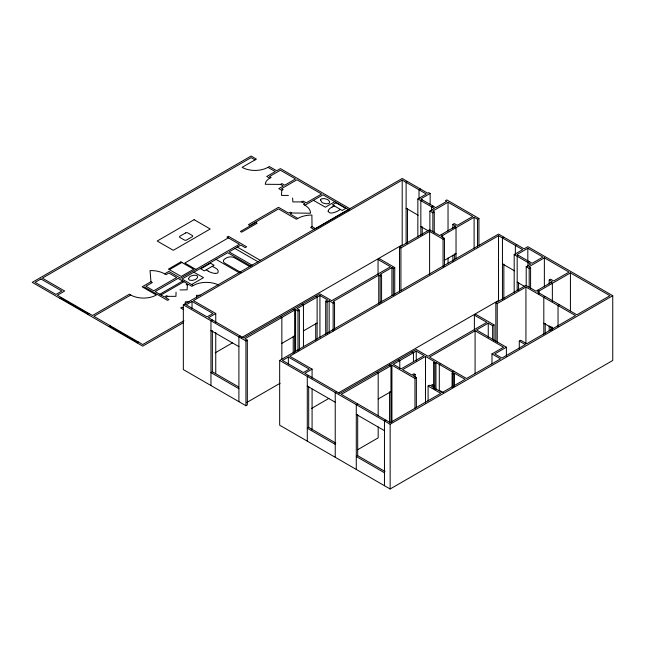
<?xml version="1.0" encoding="UTF-8"?>
<svg xmlns="http://www.w3.org/2000/svg" width="645" height="645" viewBox="0 0 645 645"><rect width="100%" height="100%" fill="white"/><g stroke="black" fill="none" stroke-linecap="round" stroke-linejoin="round"><path stroke-width="0.97" d="M176.053 292.185L175.948 296.345L167.773 296.345L166.603 295.66L164.394 296.942L155.139 291.596L178.076 278.358L187.348 283.711L186.187 284.381L187.364 285.066L188.525 284.389L191.879 286.332L193.282 285.517A18.568 10.723 0 0 1 218.526 284.977M328.208 211.262C329.385 214.648 334.553 212.431 336.94 211.455A13.98 8.071 0 0 0 337.964 210.963L340.407 209.431M185.236 304.537L185.341 301.771L189.17 301.812M187.364 285.066L187.115 289.831L179.971 289.928M292.604 197.999L292.87 201.909L301.787 201.909L303.182 201.095L306.262 202.869L321.613 194.008L296.942 179.77L281.591 188.63L283.171 189.541L281.768 190.348L281.462 195.395L288.42 195.435M334.803 201.627L325.378 207.214L313.446 200.329M183.599 322.556L142.73 346.147L32.25 282.365L251.107 156.009L256.428 159.081L242.125 167.337A18.245 10.538 0 0 0 267.933 167.337L269.336 166.523L276.657 170.756L280.398 168.595L349.735 208.625M59.864 298.304L61.267 297.498M269.755 178.189L271.158 177.383L269.57 176.464L280.398 170.216L295.547 178.955L284.719 185.212L281.905 183.583L280.502 184.397L265.313 184.293A15.198 8.772 0 0 1 269.755 178.189L266.772 176.464L275.254 171.562L267.933 167.337M87.817 314.446L89.22 313.631M169.409 269.658L181.866 262.467M150.954 281.736L150.051 270.586A19.334 11.167 0 0 1 164.628 273.843L166.031 274.649L168.845 273.029L176.674 277.543L153.736 290.79L145.907 286.267L152.357 282.542L150.954 281.736L142.142 286.823L156.332 295.015A18.076 10.441 0 0 1 130.766 295.015L93.864 316.316L142.73 344.527L183.93 320.742M164.628 273.843L168.845 271.408L180.64 278.221L239.44 244.278L226.959 237.07L228.362 236.264L246.624 246.801L245.221 247.615L240.835 245.084L229.072 251.881L252.139 265.192M228.362 237.884L184.817 263.023L195.887 269.417M143.545 287.63L144.504 287.081L167.547 300.377L168.95 299.57L165.563 297.619L167.773 296.345M301.787 201.909L304.859 203.683L303.545 204.441L304.948 205.247A18.947 10.941 0 0 1 310.495 213.197L291.548 212.987L289.944 213.906L297.788 218.437A20.116 11.618 0 0 1 311.898 215.035L312.019 226.653L315.51 228.669M304.948 205.247L323.016 194.814L349.638 210.189M159.758 294.289L182.712 281.035M160.968 294.967L183.914 281.728M108.86 326.596L110.263 325.789M297.788 218.437L296.394 219.244L278.511 208.924L249.825 225.492L248.422 224.678L278.511 207.311L288.549 213.1L290.145 212.173L291.548 212.987M191.597 284.542L203.53 277.656L193.847 272.214M312.019 226.653L310.616 227.459L314.107 229.475M299.377 349.961L299.377 310.108L297.974 310.914L295.595 309.544L244.947 338.778L247.333 340.157L247.333 404.923L245.93 405.729L183.341 369.593L183.341 304.827L402.198 178.472L427.748 193.218L428.748 192.637L430.151 193.452L430.151 204.409M315.599 228.717L348.671 209.633M192.025 301.433L186.139 304.827L207.061 316.905L212.947 313.51L192.025 301.433L192.025 308.407M417.855 236.796L417.855 198.934L426.345 194.032L402.198 180.092L193.427 300.618L215.753 313.51L215.753 322.476M407.519 181.543L406.116 182.35L406.116 243.133M137.038 342.866L138.441 342.052M420.419 188.993L419.016 189.799L419.016 198.765M215.753 313.51L208.464 317.711L243.552 337.972L319.928 293.87L331.732 300.683L390.523 266.74L378.051 259.54L378.051 274.48M430.151 193.452L420.661 198.934L435.802 207.674L446.63 201.425L445.413 200.724L446.816 199.91L478.937 218.453L478.937 245.358M212.358 319.96L210.955 320.775L210.955 385.533M422.249 199.845L420.846 200.66L420.846 235.53M432.997 206.053L431.594 206.86L431.594 210.85M429.876 231.023L429.876 211.092L434.399 208.48L417.855 198.934M452.871 228.354L452.871 224.371L454.274 223.557L457.345 225.339L472.696 216.47L448.033 202.232L432.682 211.092L434.262 212.003L434.262 232.934M429.876 211.092L432.86 212.818L434.262 212.003M240.303 336.101L238.9 336.908L238.9 401.674M215.18 352.831L232.571 342.785M241.27 337.762L402.198 244.858L402.198 180.092M378.051 259.54L379.454 258.726L394.74 267.554L394.74 294.459M399.513 291.983L399.513 247.14L429.602 229.773L439.632 235.562L455.942 226.145L452.871 224.371M399.513 247.14L400.916 247.954L429.602 231.394L443.067 239.166L444.469 238.36L444.469 266.256M325.701 334.086L325.701 301.199L327.757 300.014L319.928 295.491L296.998 308.729L299.377 310.108M183.341 304.827L245.93 340.963L247.333 340.157M325.701 301.199L327.096 302.013L329.16 300.82L333.142 303.118L334.545 302.311L334.545 329.208M478.937 218.453L477.534 219.268L474.099 217.284L441.035 236.376L444.469 238.36M381.574 302.062L381.574 275.157L380.171 275.963L378.76 275.149L333.134 301.497L334.545 302.311M394.74 267.554L393.337 268.36L391.926 267.546L380.155 274.343L381.574 275.157M238.61 386.936L212.358 371.778L210.955 372.584L238.9 388.717M281.849 343.382L294.636 336.005M303.448 330.917L317.114 323.024M444.308 260.387L456.031 253.622M279.672 360.442L498.529 234.087L524.079 248.841L527.82 246.68L612.75 295.708L612.75 360.474L390.152 488.991L279.672 425.208L279.672 360.442L390.152 424.233L612.75 295.708M288.355 357.048L282.47 360.442L303.392 372.52L309.278 369.125L288.355 357.048L288.355 364.022M514.186 292.411L514.186 254.549L522.676 249.647L498.529 235.707L289.758 356.233L312.083 369.125L312.083 378.091M503.85 237.158L502.447 237.965L502.447 299.748M516.75 244.608L515.347 245.414L515.347 254.388M246.664 402.553L280.14 383.235M312.083 369.125L304.795 373.334L339.883 393.587L416.259 349.485L428.062 356.298L486.854 322.355L474.381 315.155L474.381 330.095M527.82 248.293L516.992 254.549L532.133 263.289L542.961 257.041L527.82 248.293L527.82 261.249M308.689 375.575L307.286 376.39L307.286 441.156M518.58 255.46L517.177 256.275L517.177 290.153M529.327 261.668L527.924 262.475L527.924 266.466M526.207 285.646L526.207 266.716L530.73 264.103L514.186 254.549M549.201 283.969L549.201 279.986L550.604 279.18L553.676 280.954L569.027 272.093L544.364 257.847L529.013 266.716L530.593 267.627L530.593 288.549M526.207 266.716L529.19 268.433L530.593 267.627M336.634 391.717L335.231 392.523L335.231 457.289M311.511 408.446L328.902 398.4M338.472 392.878L498.529 300.473L498.529 235.707M474.381 315.155L475.784 314.341L494.038 324.887L494.038 340.826M495.844 341.616L495.844 302.763L525.933 285.388L535.963 291.177L552.281 281.76L549.201 279.986M495.844 302.763L497.247 303.569L525.933 287.009L575.477 315.615L526.731 343.753L520.684 340.27L519.281 341.076L519.281 349.05M416.372 407.543L416.372 377.647L414.969 378.462L391.926 365.159L341.286 394.393L390.152 422.612L440.793 393.369L428.095 386.041L428.095 400.988M416.259 351.106L393.329 364.352L401.158 368.867L424.088 355.629L416.259 351.106L416.259 361.071M433.609 388.371L433.609 362.466L434.77 361.797L425.49 356.435L402.561 369.682L411.808 375.019L414.017 373.745L415.195 374.423L415.195 377.414M570.43 272.9L537.366 291.992L576.88 314.8L609.944 295.708L570.43 272.9L570.43 310.761M491.982 353.92L503.584 347.22L475.091 330.772L429.465 357.112L466.529 378.51L500.552 358.87L491.982 353.92L491.982 363.885M494.038 324.887L492.635 325.693L488.257 323.161L476.494 329.958L506.39 347.22L506.39 356.193M335.787 443.034L308.689 427.393L307.286 428.199L335.231 444.332M357.685 403.867L356.282 404.673L356.282 469.439M545.21 296.523L543.808 297.329L543.808 334.191M415.195 374.423L412.985 375.696L416.372 377.647M433.609 362.466L434.786 363.143L435.947 362.474L453.306 372.496L452.145 373.165L452.145 387.113M378.18 398.997L390.967 391.62M440.704 363.603L439.301 364.409L439.301 390.314L443.405 392.684M559.441 304.73L558.038 305.545L558.038 326.467M428.095 386.041L429.497 385.234L430.368 385.734L432.577 384.46L433.754 385.138L433.754 388.129M453.838 371.181L452.435 371.988L452.435 386.936M433.754 385.138L431.545 386.411L442.196 392.563L465.126 379.325L454.475 373.173L453.314 373.842L452.145 373.165M506.39 347.22L494.788 353.92L501.955 358.056L525.328 344.567L519.281 341.076M385.855 420.137L384.46 420.943L384.46 485.709M357.588 449.75L378.18 437.858L378.18 426.893M385.009 471.455L357.685 455.676L356.282 456.491L384.46 472.753M331.965 207.053L334.384 205.948M200.071 295.233L196.354 295.354L196.66 297.909M215.462 273.343C219.558 274.101 218.695 269.271 215.809 268.304A13.98 8.071 0 0 0 214.946 267.715L212.294 266.304M454.628 226.903L456.031 227.717L456.031 258.605M550.959 282.518L552.362 283.332L552.362 301.263M406.116 208.254L418.162 215.212M502.447 263.878L514.492 270.827M441.228 234.643L442.631 235.449L442.631 237.441M537.559 290.258L538.962 291.064L538.962 294.056M420.846 226.564L428.288 230.862M517.177 282.179L524.619 286.477M543.808 323.234L553.015 328.547M255.025 159.887L251.107 157.622L42.344 278.156L64.661 291.04L57.373 295.249L92.461 315.51L129.363 294.201L130.766 295.015M280.502 184.397L283.316 186.018L278.793 188.63L281.768 190.348M237.368 247.083L260.644 260.524M234.957 248.478L258.234 261.918M315.711 296.305L317.114 297.119L317.114 338.964M412.042 351.92L413.445 352.734L413.445 361.7M250.986 266.151L227.669 252.687L182.043 279.027L193.282 285.517M249.72 266.587L234.53 257.815A5.547 3.201 0 0 0 226.677 257.815L225.032 258.774A5.547 3.201 0 0 0 225.032 263.305L241.061 272.561M302.045 304.198L303.448 305.012L303.448 346.857M398.376 359.813L399.779 360.628L399.779 368.593M216.067 259.387L239.384 272.851M293.233 309.286L294.636 310.092L294.636 352.936M389.564 364.901L390.967 365.715L390.967 422.507M280.454 316.663L281.849 317.477L281.849 359.321M376.785 372.286L378.18 373.092L378.18 415.936M182.954 307.657L182.075 307.149L180.673 307.963L183.212 309.423M210.955 330.49L238.9 346.623M307.286 386.105L335.231 402.238M356.282 414.388L384.46 430.658M60.566 297.901L88.518 314.034M109.561 326.193L137.74 342.455M208.182 271.174L206.271 269.779M552.362 327.168L552.362 330.159M550.959 326.362L550.959 330.345M549.201 325.822L549.201 330.804M545.21 323.419L545.21 333.384M544.364 257.847L544.364 286.743M529.19 268.433L529.19 287.364M525.933 287.009L525.933 343.801M518.58 282.365L518.58 290.339M503.85 264.063L503.85 298.933M497.247 303.569L497.247 342.431M492.635 325.693L492.635 339.641M488.257 323.161L488.257 337.117M477.534 219.268L477.534 247.164M475.091 330.772L475.091 373.616M474.099 217.284L474.099 248.172M454.628 253.808L454.628 259.782M454.475 373.173L454.475 386.121M453.314 373.842L453.314 386.798M452.871 255.259L452.871 261.233M448.033 202.232L448.033 231.128M448.033 258.032L448.033 263.015M443.067 239.166L443.067 267.062M435.947 362.474L435.947 389.378M434.786 363.143L434.786 389.048M432.86 212.818L432.86 231.749M429.602 231.394L429.602 274.238M425.49 356.435L425.49 403.27M422.249 226.75L422.249 234.724M414.969 378.462L414.969 408.35M407.519 208.448L407.519 243.318M400.916 247.954L400.916 290.798M393.337 268.36L393.337 295.265M391.926 267.546L391.926 295.45M391.926 365.159L391.926 421.951M390.152 424.233L390.152 488.991M389.564 391.805L389.564 422.693M380.171 275.963L380.171 302.868M378.76 275.149L378.76 304.045M357.685 414.582L357.685 455.676M333.142 303.118L333.142 331.014M329.16 300.82L329.16 332.707M327.096 302.013L327.096 333.892M319.928 295.491L319.928 337.343M315.711 323.209L315.711 340.149M312.083 389.048L312.083 429.901M308.689 386.299L308.689 427.393M297.974 310.914L297.974 350.775M295.595 309.544L295.595 351.388M293.233 336.19L293.233 353.129M245.93 340.963L245.93 405.729M215.753 332.441L215.753 373.294M212.358 330.675L212.358 371.778M215.446 273.432A10.844 6.265 0 0 1 208.319 271.11M328.063 211.246A10.844 6.265 0 0 1 332.078 207.134M188.517 278.559L188.904 279.688A2.572 1.484 0 0 0 189.848 280.236L192.266 280.422L194.975 279.688A7.732 4.467 0 0 0 196.354 278.898L197.62 277.334L197.297 275.939A2.572 1.484 0 0 0 196.346 275.383L193.935 275.197L191.226 275.931A7.732 4.467 0 0 0 189.848 276.729L188.517 278.559M320.549 199.942L321.855 202.28A7.732 4.467 0 0 0 323.234 203.07L325.943 203.804L328.361 203.618A2.572 1.484 0 0 0 329.305 203.07L329.635 201.675L328.361 200.111A7.732 4.467 0 0 0 326.983 199.313L324.274 198.579L321.863 198.773A2.572 1.484 0 0 0 320.912 199.321L320.549 199.942M40.941 278.963L35.056 282.365L55.97 294.442L61.855 291.04L40.941 278.963M194.121 219.695L157.187 241.02L173.287 250.316L210.222 228.991L194.121 219.695M185.615 232.934L179.979 236.183A1.596 0.919 0 0 0 179.979 237.489L184.357 240.013A1.596 0.919 0 0 0 186.607 240.013L192.242 236.755A1.596 0.919 0 0 0 192.242 235.457L187.872 232.934A1.596 0.919 0 0 0 185.615 232.934M180.898 261.91L168.442 269.102L181.172 276.447L193.629 269.255L180.898 261.91M255.896 222.549L240.424 231.482L241.633 232.184L257.105 223.251L255.896 222.549M210.536 263.208L200.772 268.844L204.336 270.9L214.092 265.264L210.536 263.208M336.005 202.78L332.441 204.836L342.205 210.472L345.76 208.416L336.005 202.78"/></g></svg>
